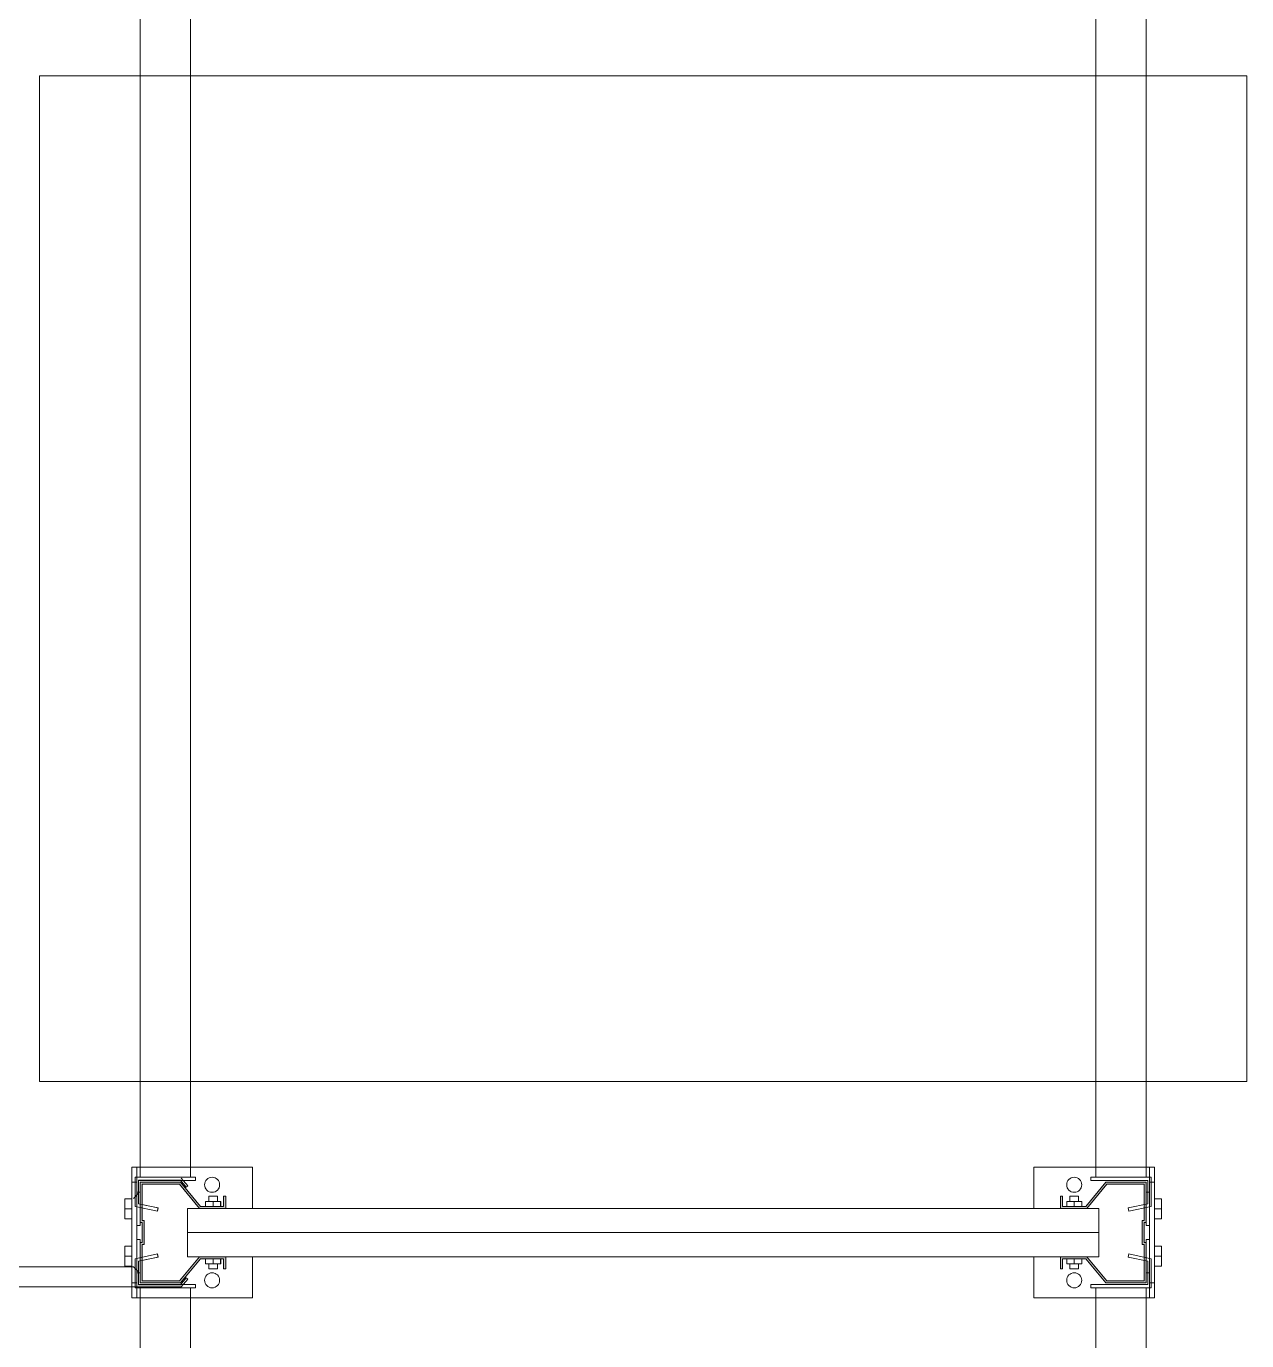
# Model space of a CAD drawing. Header units: metres. Extents: x 0 to 8715937, y -236336 to 216.
# Drawn here: x 158.661 to 159.874, y 65.587 to 66.893 of the extents above; entities that cross this region are included whole.
import ezdxf

# ---------------------------------------------------------------- set-up
doc = ezdxf.new("R2010")
doc.units = ezdxf.units.M
doc.header["$MEASUREMENT"] = 0
for name, color, linetype in [('0-BLOCK-EQUIPAMIENTO', 7, 'Continuous'), ('AAA BAST', 5, 'Continuous'), ('AAA CONECT', 3, 'Continuous'), ('AAA LARG', 1, 'Continuous'), ('AAA PALLETS', 7, 'Continuous')]:
    doc.layers.add(name, color=color, linetype=linetype)

# ---------------------------------------------------------------- blocks, each defined once
blk = doc.blocks.new('1A MODULO D FTE')
at = {"layer": 'AAA BAST', "lineweight": 5}
for points in [[(-2.34, 0.415), (-2.34, 0.417), (-2.35, 0.417), (-2.35, 0.44), (-2.326, 0.46), (-2.326, 0.5), (-2.366, 0.5), (-2.366, 0.498), (-2.386, 0.498), (-2.386, 0.5), (-2.426, 0.5), (-2.426, 0.46), (-2.402, 0.44), (-2.402, 0.417), (-2.412, 0.417), (-2.412, 0.415), (-2.4, 0.415), (-2.4, 0.4409), (-2.424, 0.4609), (-2.424, 0.498), (-2.388, 0.498), (-2.388, 0.496), (-2.364, 0.496), (-2.364, 0.498), (-2.328, 0.498), (-2.328, 0.4609), (-2.352, 0.4409), (-2.352, 0.415)], [(-0.012, 0.415), (-0.012, 0.417), (-0.002, 0.417), (-0.002, 0.44), (-0.026, 0.46), (-0.026, 0.5), (0.014, 0.5), (0.014, 0.498), (0.034, 0.498), (0.034, 0.5), (0.074, 0.5), (0.074, 0.46), (0.05, 0.44), (0.05, 0.417), (0.06, 0.417), (0.06, 0.415), (0.048, 0.415), (0.048, 0.4409), (0.072, 0.4609), (0.072, 0.498), (0.036, 0.498), (0.036, 0.496), (0.012, 0.496), (0.012, 0.498), (-0.024, 0.498), (-0.024, 0.4609), (0, 0.4409), (0, 0.415)], [(-2.34, -0.415), (-2.34, -0.417), (-2.35, -0.417), (-2.35, -0.44), (-2.326, -0.46), (-2.326, -0.5), (-2.366, -0.5), (-2.366, -0.498), (-2.386, -0.498), (-2.386, -0.5), (-2.426, -0.5), (-2.426, -0.46), (-2.402, -0.44), (-2.402, -0.417), (-2.412, -0.417), (-2.412, -0.415), (-2.4, -0.415), (-2.4, -0.4409), (-2.424, -0.4609), (-2.424, -0.498), (-2.388, -0.498), (-2.388, -0.496), (-2.364, -0.496), (-2.364, -0.498), (-2.328, -0.498), (-2.328, -0.4609), (-2.352, -0.4409), (-2.352, -0.415)], [(-0.012, -0.415), (-0.012, -0.417), (-0.002, -0.417), (-0.002, -0.44), (-0.026, -0.46), (-0.026, -0.5), (0.014, -0.5), (0.014, -0.498), (0.034, -0.498), (0.034, -0.5), (0.074, -0.5), (0.074, -0.46), (0.05, -0.44), (0.05, -0.417), (0.06, -0.417), (0.06, -0.415), (0.048, -0.415), (0.048, -0.4409), (0.072, -0.4609), (0.072, -0.498), (0.036, -0.498), (0.036, -0.496), (0.012, -0.496), (0.012, -0.498), (-0.024, -0.498), (-0.024, -0.4609), (0, -0.4409), (0, -0.415)]]:
    blk.add_hatch(color=251, dxfattribs=at).paths.add_polyline_path(points)
at = {"layer": 'AAA BAST', "color": 251, "lineweight": 5}
for p, q in [((-2.3895, 0.5152), (-2.4095, 0.5152)), ((-2.4095, 0.5082), (-2.4095, 0.5152)), ((-2.3995, 0.5082), (-2.3995, 0.5152)), ((-2.3895, 0.5082), (-2.3895, 0.5152)), ((-2.3625, 0.5152), (-2.3425, 0.5152)), ((-2.3625, 0.5082), (-2.3625, 0.5152)), ((-2.3525, 0.5082), (-2.3525, 0.5152)), ((-2.3425, 0.5082), (-2.3425, 0.5152)), ((0.0105, 0.5152), (-0.0095, 0.5152)), ((-0.0095, 0.5082), (-0.0095, 0.5152)), ((0.0005, 0.5082), (0.0005, 0.5152)), ((0.0105, 0.5082), (0.0105, 0.5152)), ((0.0375, 0.5152), (0.0575, 0.5152)), ((0.0375, 0.5082), (0.0375, 0.5152)), ((0.0475, 0.5082), (0.0475, 0.5152)), ((0.0575, 0.5082), (0.0575, 0.5152)), ((-2.426, 0.5082), (-2.441, 0.5082)), ((-2.441, 0.5082), (-2.441, 0.3882)), ((-2.426, 0.5032), (-2.441, 0.5032)), ((-2.326, 0.5082), (-2.426, 0.5082)), ((-2.426, 0.5082), (-2.426, 0.5032)), ((-2.426, 0.5032), (-2.326, 0.5032)), ((-2.386, 0.5), (-2.426, 0.5)), ((-2.426, 0.5), (-2.426, 0.46)), ((-2.424, 0.498), (-2.424, 0.4609)), ((-2.388, 0.498), (-2.424, 0.498)), ((-2.416, 0.5), (-2.416, 0.5032)), ((-2.416, 0.5032), (-2.383, 0.5032)), ((-2.388, 0.498), (-2.388, 0.496)), ((-2.386, 0.5), (-2.386, 0.498)), ((-2.386, 0.5), (-2.383, 0.5)), ((-2.366, 0.498), (-2.386, 0.498)), ((-2.383, 0.5), (-2.383, 0.5032)), ((-2.369, 0.5), (-2.369, 0.5032)), ((-2.366, 0.5), (-2.369, 0.5)), ((-2.326, 0.5), (-2.366, 0.5)), ((-2.366, 0.5), (-2.366, 0.498)), ((-2.328, 0.498), (-2.364, 0.498)), ((-2.364, 0.498), (-2.364, 0.496)), ((-2.336, 0.5), (-2.336, 0.5032)), ((-2.328, 0.498), (-2.328, 0.4609)), ((-2.326, 0.5032), (-2.326, 0.5082)), ((-2.311, 0.5082), (-2.326, 0.5082)), ((-2.326, 0.5032), (-2.311, 0.5032)), ((-2.326, 0.5), (-2.326, 0.46)), ((-2.311, 0.3882), (-2.311, 0.5082)), ((-0.041, 0.3882), (-0.041, 0.5082)), ((-0.041, 0.5082), (-0.026, 0.5082)), ((-0.026, 0.5032), (-0.041, 0.5032)), ((-0.026, 0.5032), (-0.026, 0.5082)), ((-0.026, 0.5082), (0.074, 0.5082)), ((0.074, 0.5032), (-0.026, 0.5032)), ((-0.026, 0.5), (0.014, 0.5)), ((-0.026, 0.5), (-0.026, 0.46)), ((-0.024, 0.498), (-0.024, 0.4609)), ((-0.024, 0.498), (0.012, 0.498)), ((-0.016, 0.5), (-0.016, 0.5032)), ((0.012, 0.498), (0.012, 0.496)), ((0.014, 0.5), (0.014, 0.498)), ((0.014, 0.5), (0.017, 0.5)), ((0.014, 0.498), (0.034, 0.498)), ((0.017, 0.5), (0.017, 0.5032)), ((0.031, 0.5), (0.031, 0.5032)), ((0.064, 0.5032), (0.031, 0.5032)), ((0.034, 0.5), (0.031, 0.5)), ((0.034, 0.5), (0.074, 0.5)), ((0.034, 0.5), (0.034, 0.498)), ((0.036, 0.498), (0.072, 0.498)), ((0.036, 0.498), (0.036, 0.496)), ((0.064, 0.5), (0.064, 0.5032)), ((0.072, 0.498), (0.072, 0.4609)), ((0.074, 0.5082), (0.074, 0.5032)), ((0.074, 0.5082), (0.089, 0.5082)), ((0.074, 0.5032), (0.089, 0.5032)), ((0.074, 0.5), (0.074, 0.46)), ((0.089, 0.5082), (0.089, 0.3882)), ((-2.364, 0.496), (-2.388, 0.496)), ((0.012, 0.496), (0.036, 0.496)), ((-2.426, 0.46), (-2.402, 0.44)), ((-2.424, 0.4609), (-2.4, 0.4409)), ((-2.328, 0.4609), (-2.352, 0.4409)), ((-2.326, 0.46), (-2.35, 0.44)), ((-0.026, 0.46), (-0.002, 0.44)), ((-0.024, 0.4609), (0, 0.4409)), ((0.072, 0.4609), (0.048, 0.4409)), ((0.074, 0.46), (0.05, 0.44)), ((-2.4, 0.453), (-2.376, 0.453)), ((-2.4, -0.453), (-2.4, 0.453)), ((-2.376, 0.453), (-2.352, 0.453)), ((-2.376, -0.453), (-2.376, 0.453)), ((-2.352, -0.453), (-2.352, 0.453)), ((0.024, 0.453), (0, 0.453)), ((0, -0.453), (0, 0.453)), ((0.048, 0.453), (0.024, 0.453)), ((0.024, -0.453), (0.024, 0.453)), ((0.048, -0.453), (0.048, 0.453)), ((-2.402, 0.436), (-2.407, 0.436)), ((-2.407, 0.421), (-2.407, 0.436)), ((-2.402, 0.44), (-2.402, 0.417)), ((-2.4, 0.4409), (-2.4, 0.415)), ((-2.352, 0.4409), (-2.352, 0.415)), ((-2.35, 0.44), (-2.35, 0.417)), ((-2.345, 0.436), (-2.35, 0.436)), ((-2.35, 0.421), (-2.35, 0.436)), ((-2.345, 0.421), (-2.345, 0.436)), ((-2.345, 0.4328), (-2.34, 0.4328)), ((-2.34, 0.4243), (-2.34, 0.4328)), ((-0.007, 0.4328), (-0.012, 0.4328)), ((-0.012, 0.4243), (-0.012, 0.4328)), ((-0.007, 0.436), (-0.002, 0.436)), ((-0.007, 0.421), (-0.007, 0.436)), ((-0.002, 0.44), (-0.002, 0.417)), ((-0.002, 0.421), (-0.002, 0.436)), ((0, 0.4409), (0, 0.415)), ((0.048, 0.4409), (0.048, 0.415)), ((0.05, 0.44), (0.05, 0.417)), ((0.05, 0.436), (0.055, 0.436)), ((0.055, 0.421), (0.055, 0.436)), ((-2.402, 0.4285), (-2.407, 0.4285)), ((-2.402, 0.421), (-2.407, 0.421)), ((-2.345, 0.4285), (-2.35, 0.4285)), ((-2.345, 0.421), (-2.35, 0.421)), ((-2.345, 0.4243), (-2.34, 0.4243)), ((-0.007, 0.4243), (-0.012, 0.4243)), ((-0.007, 0.4285), (-0.002, 0.4285)), ((-0.007, 0.421), (-0.002, 0.421)), ((0.05, 0.4285), (0.055, 0.4285)), ((0.05, 0.421), (0.055, 0.421)), ((-2.402, 0.417), (-2.412, 0.417)), ((-2.412, 0.417), (-2.412, 0.415)), ((-2.4, 0.415), (-2.412, 0.415)), ((-2.352, 0.415), (-2.34, 0.415)), ((-2.35, 0.417), (-2.34, 0.417)), ((-2.34, 0.415), (-2.34, 0.417)), ((-0.002, 0.417), (-0.012, 0.417)), ((-0.012, 0.415), (-0.012, 0.417)), ((0, 0.415), (-0.012, 0.415)), ((0.048, 0.415), (0.06, 0.415)), ((0.05, 0.417), (0.06, 0.417)), ((0.06, 0.417), (0.06, 0.415)), ((-2.441, 0.3882), (-2.4, 0.3882)), ((-2.352, 0.3882), (-2.311, 0.3882)), ((0, 0.3882), (-0.041, 0.3882)), ((0.089, 0.3882), (0.048, 0.3882)), ((-2.441, -0.5082), (-2.441, -0.3882)), ((-2.441, -0.3882), (-2.4, -0.3882)), ((-2.352, -0.3882), (-2.311, -0.3882)), ((-2.311, -0.3882), (-2.311, -0.5082)), ((0, -0.3882), (-0.041, -0.3882)), ((-0.041, -0.3882), (-0.041, -0.5082)), ((0.089, -0.3882), (0.048, -0.3882)), ((0.089, -0.5082), (0.089, -0.3882)), ((-2.4, -0.415), (-2.412, -0.415)), ((-2.412, -0.417), (-2.412, -0.415)), ((-2.402, -0.417), (-2.412, -0.417)), ((-2.402, -0.44), (-2.402, -0.417)), ((-2.4, -0.4409), (-2.4, -0.415)), ((-2.352, -0.4409), (-2.352, -0.415)), ((-2.352, -0.415), (-2.34, -0.415)), ((-2.35, -0.44), (-2.35, -0.417)), ((-2.35, -0.417), (-2.34, -0.417)), ((-2.34, -0.415), (-2.34, -0.417)), ((0, -0.415), (-0.012, -0.415)), ((-0.012, -0.415), (-0.012, -0.417)), ((-0.002, -0.417), (-0.012, -0.417)), ((-0.002, -0.44), (-0.002, -0.417)), ((0, -0.4409), (0, -0.415)), ((0.048, -0.4409), (0.048, -0.415)), ((0.048, -0.415), (0.06, -0.415)), ((0.05, -0.44), (0.05, -0.417)), ((0.05, -0.417), (0.06, -0.417)), ((0.06, -0.417), (0.06, -0.415)), ((-2.402, -0.4199), (-2.407, -0.4199)), ((-2.407, -0.4349), (-2.407, -0.4199)), ((-2.402, -0.4274), (-2.407, -0.4274)), ((-2.345, -0.4199), (-2.35, -0.4199)), ((-2.35, -0.4349), (-2.35, -0.4199)), ((-2.345, -0.4274), (-2.35, -0.4274)), ((-2.345, -0.4349), (-2.345, -0.4199)), ((-2.345, -0.4232), (-2.34, -0.4232)), ((-2.34, -0.4317), (-2.34, -0.4232)), ((-0.007, -0.4232), (-0.012, -0.4232)), ((-0.012, -0.4317), (-0.012, -0.4232)), ((-0.007, -0.4199), (-0.002, -0.4199)), ((-0.007, -0.4349), (-0.007, -0.4199)), ((-0.007, -0.4274), (-0.002, -0.4274)), ((-0.002, -0.4349), (-0.002, -0.4199)), ((0.05, -0.4199), (0.055, -0.4199)), ((0.05, -0.4274), (0.055, -0.4274)), ((0.055, -0.4349), (0.055, -0.4199)), ((-2.426, -0.46), (-2.402, -0.44)), ((-2.424, -0.4609), (-2.4, -0.4409)), ((-2.402, -0.4349), (-2.407, -0.4349)), ((-2.328, -0.4609), (-2.352, -0.4409)), ((-2.345, -0.4349), (-2.35, -0.4349)), ((-2.326, -0.46), (-2.35, -0.44)), ((-2.345, -0.4317), (-2.34, -0.4317)), ((-0.026, -0.46), (-0.002, -0.44)), ((-0.024, -0.4609), (0, -0.4409)), ((-0.007, -0.4317), (-0.012, -0.4317)), ((-0.007, -0.4349), (-0.002, -0.4349)), ((0.072, -0.4609), (0.048, -0.4409)), ((0.05, -0.4349), (0.055, -0.4349)), ((0.074, -0.46), (0.05, -0.44)), ((-2.4, -0.453), (-2.376, -0.453)), ((-2.376, -0.453), (-2.352, -0.453)), ((0.024, -0.453), (0, -0.453)), ((0.048, -0.453), (0.024, -0.453)), ((-2.426, -0.5), (-2.426, -0.46)), ((-2.424, -0.498), (-2.424, -0.4609)), ((-2.328, -0.498), (-2.328, -0.4609)), ((-2.326, -0.5), (-2.326, -0.46)), ((-0.026, -0.5), (-0.026, -0.46)), ((-0.024, -0.498), (-0.024, -0.4609)), ((0.072, -0.498), (0.072, -0.4609)), ((0.074, -0.5), (0.074, -0.46)), ((-2.388, -0.498), (-2.388, -0.496)), ((-2.364, -0.496), (-2.388, -0.496)), ((-2.364, -0.498), (-2.364, -0.496)), ((0.012, -0.498), (0.012, -0.496)), ((0.012, -0.496), (0.036, -0.496)), ((0.036, -0.498), (0.036, -0.496)), ((-2.426, -0.5032), (-2.441, -0.5032)), ((-2.426, -0.5082), (-2.441, -0.5082)), ((-2.386, -0.5), (-2.426, -0.5)), ((-2.426, -0.5032), (-2.326, -0.5032)), ((-2.426, -0.5082), (-2.426, -0.5032)), ((-2.326, -0.5082), (-2.426, -0.5082)), ((-2.388, -0.498), (-2.424, -0.498)), ((-2.416, -0.5), (-2.416, -0.5032)), ((-2.416, -0.5032), (-2.383, -0.5032)), ((-2.4095, -0.5082), (-2.4095, -0.5152)), ((-2.3995, -0.5082), (-2.3995, -0.5152)), ((-2.3895, -0.5082), (-2.3895, -0.5152)), ((-2.366, -0.498), (-2.386, -0.498)), ((-2.386, -0.5), (-2.386, -0.498)), ((-2.386, -0.5), (-2.383, -0.5)), ((-2.383, -0.5), (-2.383, -0.5032)), ((-2.369, -0.5), (-2.369, -0.5032)), ((-2.366, -0.5), (-2.369, -0.5)), ((-2.366, -0.5), (-2.366, -0.498)), ((-2.326, -0.5), (-2.366, -0.5)), ((-2.328, -0.498), (-2.364, -0.498)), ((-2.3625, -0.5082), (-2.3625, -0.5152)), ((-2.3525, -0.5082), (-2.3525, -0.5152)), ((-2.3425, -0.5082), (-2.3425, -0.5152)), ((-2.336, -0.5), (-2.336, -0.5032)), ((-2.326, -0.5032), (-2.326, -0.5082)), ((-2.326, -0.5032), (-2.311, -0.5032)), ((-2.311, -0.5082), (-2.326, -0.5082)), ((-0.026, -0.5032), (-0.041, -0.5032)), ((-0.041, -0.5082), (-0.026, -0.5082)), ((-0.026, -0.5), (0.014, -0.5)), ((0.074, -0.5032), (-0.026, -0.5032)), ((-0.026, -0.5032), (-0.026, -0.5082)), ((-0.026, -0.5082), (0.074, -0.5082)), ((-0.024, -0.498), (0.012, -0.498)), ((-0.016, -0.5), (-0.016, -0.5032)), ((-0.0095, -0.5082), (-0.0095, -0.5152)), ((0.0005, -0.5082), (0.0005, -0.5152)), ((0.0105, -0.5082), (0.0105, -0.5152)), ((0.014, -0.498), (0.034, -0.498)), ((0.014, -0.5), (0.014, -0.498)), ((0.014, -0.5), (0.017, -0.5)), ((0.017, -0.5), (0.017, -0.5032)), ((0.031, -0.5), (0.031, -0.5032)), ((0.034, -0.5), (0.031, -0.5)), ((0.064, -0.5032), (0.031, -0.5032)), ((0.034, -0.5), (0.034, -0.498)), ((0.034, -0.5), (0.074, -0.5)), ((0.036, -0.498), (0.072, -0.498)), ((0.0375, -0.5082), (0.0375, -0.5152)), ((0.0475, -0.5082), (0.0475, -0.5152)), ((0.0575, -0.5082), (0.0575, -0.5152)), ((0.064, -0.5), (0.064, -0.5032)), ((0.074, -0.5082), (0.074, -0.5032)), ((0.074, -0.5032), (0.089, -0.5032)), ((0.074, -0.5082), (0.089, -0.5082)), ((-2.3895, -0.5152), (-2.4095, -0.5152)), ((-2.3625, -0.5152), (-2.3425, -0.5152)), ((0.0105, -0.5152), (-0.0095, -0.5152)), ((0.0375, -0.5152), (0.0575, -0.5152))]:
    blk.add_line(p, q, dxfattribs=at)
for centre in [(-2.4235, 0.4285), (-2.3285, 0.4285), (-0.0235, 0.4285), (0.0715, 0.4285), (-2.4235, -0.4285), (-2.3285, -0.4285), (-0.0235, -0.4285), (0.0715, -0.4285)]:
    blk.add_circle(centre, 0.0075, dxfattribs=at)
at = {"layer": 'AAA CONECT', "color": 251, "lineweight": 5}
for p, q in [((-2.4223, -0.4527), (-2.43, -0.4591)), ((-2.421, -0.4542), (-2.428, -0.46)), ((-2.4223, -0.4527), (-2.421, -0.4542)), ((-2.3297, -0.4527), (-2.331, -0.4542)), ((-2.331, -0.4542), (-2.324, -0.46)), ((-2.3297, -0.4527), (-2.322, -0.4591)), ((-0.0223, -0.4527), (-0.03, -0.4591)), ((-0.021, -0.4542), (-0.028, -0.46)), ((-0.0223, -0.4527), (-0.021, -0.4542)), ((-2.428, -0.5016), (-2.428, -0.46)), ((-2.324, -0.5016), (-2.324, -0.46)), ((-0.028, -0.5016), (-0.028, -0.46)), ((-2.428, -0.5016), (-2.415, -0.5016)), ((-2.41, -0.5066), (-2.415, -0.5016)), ((-2.342, -0.5066), (-2.337, -0.5016)), ((-2.324, -0.5016), (-2.337, -0.5016)), ((-0.028, -0.5016), (-0.015, -0.5016)), ((-0.01, -0.5066), (-0.015, -0.5016))]:
    blk.add_line(p, q, dxfattribs=at)
at = {"layer": 'AAA CONECT', "color": 251, "lineweight": 5, "ltscale": 0.21}
for p, q in [((-2.43, -0.4591), (-2.43, -0.7909)), ((-0.03, -0.4591), (-0.03, -0.7909)), ((-2.41, -0.5066), (-2.41, -0.7434)), ((-0.01, -0.5066), (-0.01, -0.7434))]:
    blk.add_line(p, q, dxfattribs=at)
at = {"layer": 'AAA LARG', "color": 251, "lineweight": 5}
for p, q in [((-2.35, 0.505), (-2.3547, 0.4829)), ((-2.3474, 0.5018), (-2.3516, 0.4822)), ((-2.35, 0.505), (-2.321, 0.505)), ((-2.3242, 0.5018), (-2.3474, 0.5018)), ((-2.3242, 0.445), (-2.3242, 0.5018)), ((-2.321, 0.505), (-2.321, 0.445)), ((-2.321, 0.5), (-0.031, 0.5)), ((-0.002, 0.505), (-0.031, 0.505)), ((-0.031, 0.505), (-0.031, 0.445)), ((-0.0278, 0.445), (-0.0278, 0.5018)), ((-0.0278, 0.5018), (-0.0046, 0.5018)), ((-0.0046, 0.5018), (-0.0004, 0.4822)), ((-0.002, 0.505), (0.0027, 0.4829)), ((-2.3516, 0.4822), (-2.3547, 0.4829)), ((-0.0004, 0.4822), (0.0027, 0.4829)), ((-2.321, 0.445), (-2.3242, 0.445)), ((-2.321, 0.45), (-0.031, 0.45)), ((-0.031, 0.445), (-0.0278, 0.445)), ((-2.321, -0.445), (-2.3242, -0.445)), ((-2.3242, -0.445), (-2.3242, -0.5018)), ((-2.321, -0.505), (-2.321, -0.445)), ((-2.321, -0.45), (-0.031, -0.45)), ((-0.031, -0.505), (-0.031, -0.445)), ((-0.031, -0.445), (-0.0278, -0.445)), ((-0.0278, -0.445), (-0.0278, -0.5018)), ((-2.3516, -0.4822), (-2.3547, -0.4829)), ((-2.35, -0.505), (-2.3547, -0.4829)), ((-2.3474, -0.5018), (-2.3516, -0.4822)), ((-0.0046, -0.5018), (-0.0004, -0.4822)), ((-0.002, -0.505), (0.0027, -0.4829)), ((-0.0004, -0.4822), (0.0027, -0.4829)), ((-2.35, -0.505), (-2.321, -0.505)), ((-2.3242, -0.5018), (-2.3474, -0.5018)), ((-2.321, -0.5), (-0.031, -0.5)), ((-0.002, -0.505), (-0.031, -0.505)), ((-0.0278, -0.5018), (-0.0046, -0.5018))]:
    blk.add_line(p, q, dxfattribs=at)
at = {"layer": 'AAA PALLETS', "color": 251, "lineweight": 5, "ltscale": 0.21}
for p, q in [((-1.226, 0.6), (-2.226, 0.6)), ((-2.226, 0.6), (-2.226, -0.6)), ((-1.226, -0.6), (-1.226, 0.6)), ((-2.226, -0.6), (-1.226, -0.6))]:
    blk.add_line(p, q, dxfattribs=at)
blk = doc.blocks.new('DPM-EQUIPAMIENTO')
at = {"layer": 'AAA BAST', "xscale": -1, "rotation": 270}
for p in [(71.5542, 68.0703), (71.5542, 65.6703)]:
    blk.add_blockref('1A MODULO D FTE', p, dxfattribs=at)

msp = doc.modelspace()

# ---------------------------------------------------------------- hatches: boundary and pattern name
at = {"layer": 'AAA BAST', "lineweight": 5}
for points in [[(158.8592, 65.6583), (158.8572, 65.6583), (158.8572, 65.6683), (158.8342, 65.6683), (158.8142, 65.6443), (158.7742, 65.6443), (158.7742, 65.6843), (158.7762, 65.6843), (158.7762, 65.7043), (158.7742, 65.7043), (158.7742, 65.7443), (158.8142, 65.7443), (158.8342, 65.7203), (158.8572, 65.7203), (158.8572, 65.7303), (158.8592, 65.7303), (158.8592, 65.7183), (158.8332, 65.7183), (158.8132, 65.7423), (158.7762, 65.7423), (158.7762, 65.7063), (158.7782, 65.7063), (158.7782, 65.6823), (158.7762, 65.6823), (158.7762, 65.6463), (158.8132, 65.6463), (158.8332, 65.6703), (158.8592, 65.6703)], [(158.8592, 65.7303), (158.8572, 65.7303), (158.8572, 65.7203), (158.8342, 65.7203), (158.8142, 65.7443), (158.7742, 65.7443), (158.7742, 65.7043), (158.7762, 65.7043), (158.7762, 65.6843), (158.7742, 65.6843), (158.7742, 65.6443), (158.8142, 65.6443), (158.8342, 65.6683), (158.8572, 65.6683), (158.8572, 65.6583), (158.8592, 65.6583), (158.8592, 65.6703), (158.8332, 65.6703), (158.8132, 65.6463), (158.7762, 65.6463), (158.7762, 65.6823), (158.7782, 65.6823), (158.7782, 65.7063), (158.7762, 65.7063), (158.7762, 65.7423), (158.8132, 65.7423), (158.8332, 65.7183), (158.8592, 65.7183)], [(159.6892, 65.6583), (159.6912, 65.6583), (159.6912, 65.6683), (159.7142, 65.6683), (159.7342, 65.6443), (159.7742, 65.6443), (159.7742, 65.6843), (159.7722, 65.6843), (159.7722, 65.7043), (159.7742, 65.7043), (159.7742, 65.7443), (159.7342, 65.7443), (159.7142, 65.7203), (159.6912, 65.7203), (159.6912, 65.7303), (159.6892, 65.7303), (159.6892, 65.7183), (159.7151, 65.7183), (159.7351, 65.7423), (159.7722, 65.7423), (159.7722, 65.7063), (159.7702, 65.7063), (159.7702, 65.6823), (159.7722, 65.6823), (159.7722, 65.6463), (159.7351, 65.6463), (159.7151, 65.6703), (159.6892, 65.6703)], [(159.6892, 65.7303), (159.6912, 65.7303), (159.6912, 65.7203), (159.7142, 65.7203), (159.7342, 65.7443), (159.7742, 65.7443), (159.7742, 65.7043), (159.7722, 65.7043), (159.7722, 65.6843), (159.7742, 65.6843), (159.7742, 65.6443), (159.7342, 65.6443), (159.7142, 65.6683), (159.6912, 65.6683), (159.6912, 65.6583), (159.6892, 65.6583), (159.6892, 65.6703), (159.7151, 65.6703), (159.7351, 65.6463), (159.7722, 65.6463), (159.7722, 65.6823), (159.7702, 65.6823), (159.7702, 65.7063), (159.7722, 65.7063), (159.7722, 65.7423), (159.7351, 65.7423), (159.7151, 65.7183), (159.6892, 65.7183)]]:
    msp.add_hatch(color=251, dxfattribs=at).paths.add_polyline_path(points)

# ---------------------------------------------------------------- linework, layer by layer
at = {"layer": 'AAA BAST', "color": 251, "lineweight": 5}
for p, q in [((158.766, 65.7443), (158.766, 65.7593)), ((158.766, 65.7593), (158.886, 65.7593)), ((158.886, 65.7593), (158.766, 65.7593)), ((158.766, 65.7593), (158.766, 65.7443)), ((158.771, 65.7443), (158.771, 65.7593)), ((158.771, 65.7443), (158.771, 65.7593)), ((158.886, 65.7593), (158.886, 65.7183)), ((158.886, 65.7183), (158.886, 65.7593)), ((159.7824, 65.7593), (159.6624, 65.7593)), ((159.6624, 65.7593), (159.6624, 65.7183)), ((159.6624, 65.7183), (159.6624, 65.7593)), ((159.6624, 65.7593), (159.7824, 65.7593)), ((159.7774, 65.7443), (159.7774, 65.7593)), ((159.7774, 65.7443), (159.7774, 65.7593)), ((159.7824, 65.7443), (159.7824, 65.7593)), ((159.7824, 65.7593), (159.7824, 65.7443)), ((158.766, 65.6443), (158.766, 65.7443)), ((158.766, 65.7443), (158.771, 65.7443)), ((158.771, 65.7443), (158.766, 65.7443)), ((158.766, 65.7443), (158.766, 65.6443)), ((158.771, 65.7443), (158.771, 65.6443)), ((158.771, 65.6443), (158.771, 65.7443)), ((158.7742, 65.7043), (158.7742, 65.7443)), ((158.7742, 65.7443), (158.8142, 65.7443)), ((158.7742, 65.7443), (158.7742, 65.7043)), ((158.7742, 65.7443), (158.8142, 65.7443)), ((158.7762, 65.7423), (158.8132, 65.7423)), ((158.7762, 65.7063), (158.7762, 65.7423)), ((158.7762, 65.7423), (158.8132, 65.7423)), ((158.7762, 65.7423), (158.7762, 65.7063)), ((158.8132, 65.7423), (158.8332, 65.7183)), ((158.8132, 65.7423), (158.8332, 65.7183)), ((158.8142, 65.7443), (158.8342, 65.7203)), ((158.8142, 65.7443), (158.8342, 65.7203)), ((159.7342, 65.7443), (159.7142, 65.7203)), ((159.7342, 65.7443), (159.7142, 65.7203)), ((159.7351, 65.7423), (159.7151, 65.7183)), ((159.7351, 65.7423), (159.7151, 65.7183)), ((159.7742, 65.7443), (159.7342, 65.7443)), ((159.7742, 65.7443), (159.7342, 65.7443)), ((159.7722, 65.7423), (159.7351, 65.7423)), ((159.7722, 65.7423), (159.7351, 65.7423)), ((159.7722, 65.7063), (159.7722, 65.7423)), ((159.7722, 65.7423), (159.7722, 65.7063)), ((159.7742, 65.7043), (159.7742, 65.7443)), ((159.7742, 65.7443), (159.7742, 65.7043)), ((159.7774, 65.7443), (159.7774, 65.6443)), ((159.7824, 65.7443), (159.7774, 65.7443)), ((159.7774, 65.6443), (159.7774, 65.7443)), ((159.7774, 65.7443), (159.7824, 65.7443)), ((159.7824, 65.6443), (159.7824, 65.7443)), ((159.7824, 65.7443), (159.7824, 65.6443)), ((158.759, 65.7078), (158.759, 65.7278)), ((158.766, 65.7278), (158.759, 65.7278)), ((158.759, 65.7078), (158.759, 65.7278)), ((158.766, 65.7278), (158.759, 65.7278)), ((158.7742, 65.7343), (158.771, 65.7343)), ((158.771, 65.7343), (158.771, 65.7013)), ((158.7742, 65.7343), (158.771, 65.7343)), ((158.8392, 65.7203), (158.8392, 65.7253)), ((158.8392, 65.7253), (158.8542, 65.7253)), ((158.8392, 65.7253), (158.8392, 65.7203)), ((158.8392, 65.7253), (158.8542, 65.7253)), ((158.8425, 65.7253), (158.8425, 65.7303)), ((158.8425, 65.7303), (158.851, 65.7303)), ((158.8467, 65.7203), (158.8467, 65.7253)), ((158.8467, 65.7253), (158.8467, 65.7203)), ((158.851, 65.7253), (158.851, 65.7303)), ((158.8542, 65.7203), (158.8542, 65.7253)), ((158.8542, 65.7253), (158.8542, 65.7203)), ((158.8572, 65.7203), (158.8572, 65.7303)), ((158.8572, 65.7303), (158.8592, 65.7303)), ((158.8572, 65.7203), (158.8572, 65.7303)), ((158.8592, 65.7303), (158.8572, 65.7303)), ((158.8592, 65.7183), (158.8592, 65.7303)), ((158.8592, 65.7183), (158.8592, 65.7303)), ((159.6892, 65.7183), (159.6892, 65.7303)), ((159.6912, 65.7303), (159.6892, 65.7303)), ((159.6892, 65.7183), (159.6892, 65.7303)), ((159.6892, 65.7303), (159.6912, 65.7303)), ((159.6912, 65.7203), (159.6912, 65.7303)), ((159.6912, 65.7203), (159.6912, 65.7303)), ((159.6952, 65.7203), (159.6952, 65.7253)), ((159.6952, 65.7253), (159.7102, 65.7253)), ((159.6952, 65.7253), (159.6952, 65.7203)), ((159.6952, 65.7253), (159.7102, 65.7253)), ((159.6984, 65.7253), (159.6984, 65.7303)), ((159.6984, 65.7303), (159.7069, 65.7303)), ((159.7027, 65.7203), (159.7027, 65.7253)), ((159.7027, 65.7253), (159.7027, 65.7203)), ((159.7069, 65.7253), (159.7069, 65.7303)), ((159.7102, 65.7203), (159.7102, 65.7253)), ((159.7102, 65.7253), (159.7102, 65.7203)), ((159.7742, 65.7343), (159.7774, 65.7343)), ((159.7742, 65.7343), (159.7774, 65.7343)), ((159.7774, 65.7343), (159.7774, 65.7013)), ((159.7824, 65.7278), (159.7894, 65.7278)), ((159.7824, 65.7278), (159.7894, 65.7278)), ((159.7894, 65.7078), (159.7894, 65.7278)), ((159.7894, 65.7078), (159.7894, 65.7278)), ((158.766, 65.7178), (158.759, 65.7178)), ((158.766, 65.7178), (158.759, 65.7178)), ((158.8212, 65.7183), (158.8212, 65.6943)), ((158.8212, 65.7183), (159.7271, 65.7183)), ((158.8212, 65.6943), (158.8212, 65.7183)), ((158.8212, 65.7183), (159.7271, 65.7183)), ((158.8332, 65.7183), (158.8592, 65.7183)), ((158.8332, 65.7183), (158.8592, 65.7183)), ((158.8342, 65.7203), (158.8572, 65.7203)), ((158.8342, 65.7203), (158.8572, 65.7203)), ((158.8392, 65.7203), (158.8542, 65.7203)), ((159.7151, 65.7183), (159.6892, 65.7183)), ((159.7151, 65.7183), (159.6892, 65.7183)), ((159.7142, 65.7203), (159.6912, 65.7203)), ((159.7142, 65.7203), (159.6912, 65.7203)), ((159.6952, 65.7203), (159.7102, 65.7203)), ((159.7271, 65.7183), (159.7271, 65.6943)), ((159.7271, 65.6943), (159.7271, 65.7183)), ((159.7824, 65.7178), (159.7894, 65.7178)), ((159.7824, 65.7178), (159.7894, 65.7178)), ((158.766, 65.7078), (158.759, 65.7078)), ((158.766, 65.7078), (158.759, 65.7078)), ((158.7742, 65.7013), (158.771, 65.7013)), ((158.7742, 65.7013), (158.771, 65.7013)), ((158.7742, 65.7043), (158.7762, 65.7043)), ((158.7742, 65.7043), (158.7742, 65.7013)), ((158.7742, 65.7043), (158.7762, 65.7043)), ((158.7742, 65.7043), (158.7742, 65.7013)), ((158.7762, 65.7063), (158.7782, 65.7063)), ((158.7762, 65.7063), (158.7782, 65.7063)), ((158.7762, 65.6843), (158.7762, 65.7043)), ((158.7762, 65.7043), (158.7762, 65.6843)), ((158.7782, 65.6823), (158.7782, 65.7063)), ((158.7782, 65.7063), (158.7782, 65.6823)), ((159.7722, 65.7063), (159.7702, 65.7063)), ((159.7702, 65.6823), (159.7702, 65.7063)), ((159.7722, 65.7063), (159.7702, 65.7063)), ((159.7702, 65.7063), (159.7702, 65.6823)), ((159.7722, 65.6843), (159.7722, 65.7043)), ((159.7742, 65.7043), (159.7722, 65.7043)), ((159.7722, 65.7043), (159.7722, 65.6843)), ((159.7742, 65.7043), (159.7722, 65.7043)), ((159.7742, 65.7043), (159.7742, 65.7013)), ((159.7742, 65.7043), (159.7742, 65.7013)), ((159.7742, 65.7013), (159.7774, 65.7013)), ((159.7742, 65.7013), (159.7774, 65.7013)), ((159.7824, 65.7078), (159.7894, 65.7078)), ((159.7824, 65.7078), (159.7894, 65.7078)), ((158.7742, 65.6873), (158.771, 65.6873)), ((158.7742, 65.6873), (158.771, 65.6873)), ((158.771, 65.6543), (158.771, 65.6873)), ((158.7742, 65.6843), (158.7742, 65.6873)), ((158.7742, 65.6843), (158.7742, 65.6873)), ((158.7742, 65.6443), (158.7742, 65.6843)), ((158.7742, 65.6843), (158.7762, 65.6843)), ((158.7742, 65.6843), (158.7742, 65.6443)), ((158.7742, 65.6843), (158.7762, 65.6843)), ((158.8212, 65.6943), (158.8212, 65.6703)), ((158.8212, 65.6943), (159.7271, 65.6943)), ((158.8212, 65.6703), (158.8212, 65.6943)), ((158.8212, 65.6943), (159.7271, 65.6943)), ((159.7271, 65.6943), (159.7271, 65.6703)), ((159.7271, 65.6703), (159.7271, 65.6943)), ((159.7742, 65.6843), (159.7722, 65.6843)), ((159.7742, 65.6843), (159.7722, 65.6843)), ((159.7742, 65.6873), (159.7774, 65.6873)), ((159.7742, 65.6843), (159.7742, 65.6873)), ((159.7742, 65.6873), (159.7774, 65.6873)), ((159.7742, 65.6843), (159.7742, 65.6873)), ((159.7742, 65.6443), (159.7742, 65.6843)), ((159.7742, 65.6843), (159.7742, 65.6443)), ((159.7774, 65.6543), (159.7774, 65.6873)), ((158.759, 65.6808), (158.759, 65.6608)), ((158.766, 65.6808), (158.759, 65.6808)), ((158.759, 65.6808), (158.759, 65.6608)), ((158.766, 65.6808), (158.759, 65.6808)), ((158.7762, 65.6463), (158.7762, 65.6823)), ((158.7762, 65.6823), (158.7782, 65.6823)), ((158.7762, 65.6823), (158.7762, 65.6463)), ((158.7762, 65.6823), (158.7782, 65.6823)), ((159.7722, 65.6823), (159.7702, 65.6823)), ((159.7722, 65.6823), (159.7702, 65.6823)), ((159.7722, 65.6463), (159.7722, 65.6823)), ((159.7722, 65.6823), (159.7722, 65.6463)), ((159.7824, 65.6808), (159.7894, 65.6808)), ((159.7824, 65.6808), (159.7894, 65.6808)), ((159.7894, 65.6808), (159.7894, 65.6608)), ((159.7894, 65.6808), (159.7894, 65.6608)), ((158.766, 65.6708), (158.759, 65.6708)), ((158.766, 65.6708), (158.759, 65.6708)), ((158.766, 65.6608), (158.759, 65.6608)), ((158.766, 65.6608), (158.759, 65.6608)), ((158.8132, 65.6463), (158.8332, 65.6703)), ((158.8132, 65.6463), (158.8332, 65.6703)), ((158.8142, 65.6443), (158.8342, 65.6683)), ((158.8142, 65.6443), (158.8342, 65.6683)), ((158.8212, 65.6703), (159.7271, 65.6703)), ((158.8212, 65.6703), (159.7271, 65.6703)), ((158.8332, 65.6703), (158.8592, 65.6703)), ((158.8332, 65.6703), (158.8592, 65.6703)), ((158.8342, 65.6683), (158.8572, 65.6683)), ((158.8342, 65.6683), (158.8572, 65.6683)), ((158.8392, 65.6633), (158.8392, 65.6683)), ((158.8392, 65.6683), (158.8542, 65.6683)), ((158.8392, 65.6683), (158.8392, 65.6633)), ((158.8392, 65.6633), (158.8542, 65.6633)), ((158.8392, 65.6633), (158.8542, 65.6633)), ((158.8425, 65.6633), (158.8425, 65.6583)), ((158.8425, 65.6583), (158.851, 65.6583)), ((158.8467, 65.6633), (158.8467, 65.6683)), ((158.8467, 65.6683), (158.8467, 65.6633)), ((158.851, 65.6633), (158.851, 65.6583)), ((158.8542, 65.6633), (158.8542, 65.6683)), ((158.8542, 65.6683), (158.8542, 65.6633)), ((158.8572, 65.6683), (158.8572, 65.6583)), ((158.8572, 65.6683), (158.8572, 65.6583)), ((158.8592, 65.6583), (158.8572, 65.6583)), ((158.8572, 65.6583), (158.8592, 65.6583)), ((158.8592, 65.6703), (158.8592, 65.6583)), ((158.8592, 65.6703), (158.8592, 65.6583)), ((158.886, 65.6703), (158.886, 65.6293)), ((158.886, 65.6293), (158.886, 65.6703)), ((159.6624, 65.6703), (159.6624, 65.6293)), ((159.6624, 65.6293), (159.6624, 65.6703)), ((159.7151, 65.6703), (159.6892, 65.6703)), ((159.6892, 65.6703), (159.6892, 65.6583)), ((159.7151, 65.6703), (159.6892, 65.6703)), ((159.6892, 65.6703), (159.6892, 65.6583)), ((159.6892, 65.6583), (159.6912, 65.6583)), ((159.6912, 65.6583), (159.6892, 65.6583)), ((159.7142, 65.6683), (159.6912, 65.6683)), ((159.6912, 65.6683), (159.6912, 65.6583)), ((159.7142, 65.6683), (159.6912, 65.6683)), ((159.6912, 65.6683), (159.6912, 65.6583)), ((159.6952, 65.6633), (159.6952, 65.6683)), ((159.6952, 65.6683), (159.7102, 65.6683)), ((159.6952, 65.6683), (159.6952, 65.6633)), ((159.6952, 65.6633), (159.7102, 65.6633)), ((159.6952, 65.6633), (159.7102, 65.6633)), ((159.6984, 65.6633), (159.6984, 65.6583)), ((159.6984, 65.6583), (159.7069, 65.6583)), ((159.7027, 65.6633), (159.7027, 65.6683)), ((159.7027, 65.6683), (159.7027, 65.6633)), ((159.7069, 65.6633), (159.7069, 65.6583)), ((159.7102, 65.6633), (159.7102, 65.6683)), ((159.7102, 65.6683), (159.7102, 65.6633)), ((159.7342, 65.6443), (159.7142, 65.6683)), ((159.7342, 65.6443), (159.7142, 65.6683)), ((159.7351, 65.6463), (159.7151, 65.6703)), ((159.7351, 65.6463), (159.7151, 65.6703)), ((159.7824, 65.6708), (159.7894, 65.6708)), ((159.7824, 65.6708), (159.7894, 65.6708)), ((159.7824, 65.6608), (159.7894, 65.6608)), ((159.7824, 65.6608), (159.7894, 65.6608)), ((158.7742, 65.6543), (158.771, 65.6543)), ((158.7742, 65.6543), (158.771, 65.6543)), ((158.7762, 65.6463), (158.8132, 65.6463)), ((158.7762, 65.6463), (158.8132, 65.6463)), ((159.7722, 65.6463), (159.7351, 65.6463)), ((159.7722, 65.6463), (159.7351, 65.6463)), ((159.7742, 65.6543), (159.7774, 65.6543)), ((159.7742, 65.6543), (159.7774, 65.6543)), ((158.771, 65.6443), (158.766, 65.6443)), ((158.766, 65.6293), (158.766, 65.6443)), ((158.766, 65.6443), (158.771, 65.6443)), ((158.766, 65.6443), (158.766, 65.6293)), ((158.771, 65.6443), (158.771, 65.6293)), ((158.771, 65.6443), (158.771, 65.6293)), ((158.7742, 65.6443), (158.8142, 65.6443)), ((158.7742, 65.6443), (158.8142, 65.6443)), ((159.7742, 65.6443), (159.7342, 65.6443)), ((159.7742, 65.6443), (159.7342, 65.6443)), ((159.7774, 65.6443), (159.7824, 65.6443)), ((159.7774, 65.6443), (159.7774, 65.6293)), ((159.7824, 65.6443), (159.7774, 65.6443)), ((159.7774, 65.6443), (159.7774, 65.6293)), ((159.7824, 65.6293), (159.7824, 65.6443)), ((159.7824, 65.6443), (159.7824, 65.6293)), ((158.886, 65.6293), (158.766, 65.6293)), ((158.766, 65.6293), (158.886, 65.6293)), ((159.6624, 65.6293), (159.7824, 65.6293)), ((159.7824, 65.6293), (159.6624, 65.6293))]:
    msp.add_line(p, q, dxfattribs=at)
for centre in [(158.8457, 65.7418), (158.8457, 65.7418), (159.7027, 65.7418), (159.7027, 65.7418), (158.8457, 65.6468), (158.8457, 65.6468), (159.7027, 65.6468), (159.7027, 65.6468)]:
    msp.add_circle(centre, 0.0075, dxfattribs=at)
at = {"layer": 'AAA CONECT', "color": 251, "lineweight": 5}
for p, q in [((158.7726, 65.7463), (158.8142, 65.7463)), ((158.7726, 65.7463), (158.7726, 65.7333)), ((158.82, 65.7393), (158.8142, 65.7463)), ((158.8215, 65.7406), (158.8151, 65.7483)), ((158.8215, 65.7406), (158.82, 65.7393)), ((158.7676, 65.7283), (158.7726, 65.7333)), ((158.7676, 65.6603), (158.7726, 65.6553)), ((158.7676, 65.6603), (158.7726, 65.6553)), ((158.7726, 65.6423), (158.7726, 65.6553)), ((158.7726, 65.6423), (158.7726, 65.6553)), ((158.82, 65.6492), (158.8142, 65.6423)), ((158.82, 65.6492), (158.8142, 65.6423)), ((158.8215, 65.648), (158.8151, 65.6403)), ((158.8215, 65.648), (158.8151, 65.6403)), ((158.8215, 65.648), (158.82, 65.6492)), ((158.8215, 65.648), (158.82, 65.6492)), ((158.7726, 65.6423), (158.8142, 65.6423)), ((158.7726, 65.6423), (158.8142, 65.6423))]:
    msp.add_line(p, q, dxfattribs=at)
at = {"layer": 'AAA CONECT', "color": 251, "lineweight": 5, "ltscale": 0.21}
for p, q in [((158.7676, 65.6603), (158.5308, 65.6603)), ((158.7676, 65.6603), (158.5308, 65.6603)), ((158.8151, 65.6403), (158.4832, 65.6403)), ((158.8151, 65.6403), (158.4832, 65.6403))]:
    msp.add_line(p, q, dxfattribs=at)
at = {"layer": 'AAA LARG', "color": 251, "lineweight": 5}
for p, q in [((158.7742, 65.7493), (158.7742, 68.0393)), ((158.8242, 65.7493), (158.8242, 68.0393)), ((159.7242, 65.7493), (159.7242, 68.0393)), ((159.7742, 65.7493), (159.7742, 68.0393)), ((158.7692, 65.7203), (158.7692, 65.7493)), ((158.7692, 65.7493), (158.8292, 65.7493)), ((158.8292, 65.7461), (158.7724, 65.7461)), ((158.7724, 65.7461), (158.7724, 65.7229)), ((158.8292, 65.7493), (158.8292, 65.7461)), ((159.7792, 65.7493), (159.7192, 65.7493)), ((159.7192, 65.7493), (159.7192, 65.7461)), ((159.7192, 65.7461), (159.776, 65.7461)), ((159.776, 65.7461), (159.776, 65.7229)), ((159.7792, 65.7203), (159.7792, 65.7493)), ((158.7692, 65.7203), (158.7913, 65.7156)), ((158.7724, 65.7229), (158.7919, 65.7187)), ((158.7919, 65.7187), (158.7913, 65.7156)), ((159.776, 65.7229), (159.7564, 65.7187)), ((159.7564, 65.7187), (159.7571, 65.7156)), ((159.7792, 65.7203), (159.7571, 65.7156)), ((158.7692, 65.6683), (158.7913, 65.673)), ((158.7919, 65.6698), (158.7913, 65.673)), ((159.7564, 65.6698), (159.7571, 65.673)), ((159.7792, 65.6683), (159.7571, 65.673)), ((158.7692, 65.6683), (158.7692, 65.6393)), ((158.7724, 65.6657), (158.7919, 65.6698)), ((158.7724, 65.6425), (158.7724, 65.6657)), ((159.776, 65.6657), (159.7564, 65.6698)), ((159.776, 65.6425), (159.776, 65.6657)), ((159.7792, 65.6683), (159.7792, 65.6393)), ((158.7692, 65.6393), (158.8292, 65.6393)), ((158.8292, 65.6425), (158.7724, 65.6425)), ((158.7742, 63.3493), (158.7742, 65.6393)), ((158.8242, 63.3493), (158.8242, 65.6393)), ((158.8292, 65.6393), (158.8292, 65.6425)), ((159.7192, 65.6393), (159.7192, 65.6425)), ((159.7192, 65.6425), (159.776, 65.6425)), ((159.7792, 65.6393), (159.7192, 65.6393)), ((159.7242, 63.3493), (159.7242, 65.6393)), ((159.7742, 63.3493), (159.7742, 65.6393))]:
    msp.add_line(p, q, dxfattribs=at)
at = {"layer": 'AAA PALLETS', "color": 251, "lineweight": 5, "ltscale": 0.21}
for p, q in [((158.6742, 65.8443), (158.6742, 66.8443)), ((158.6742, 66.8443), (159.8742, 66.8443)), ((159.8742, 66.8443), (159.8742, 65.8443)), ((159.8742, 65.8443), (158.6742, 65.8443))]:
    msp.add_line(p, q, dxfattribs=at)

# ---------------------------------------------------------------- block references
at = {"layer": '0-BLOCK-EQUIPAMIENTO'}
msp.add_blockref('DPM-EQUIPAMIENTO', (87.72, 0), dxfattribs=at)

doc.saveas('drawing.dxf')
